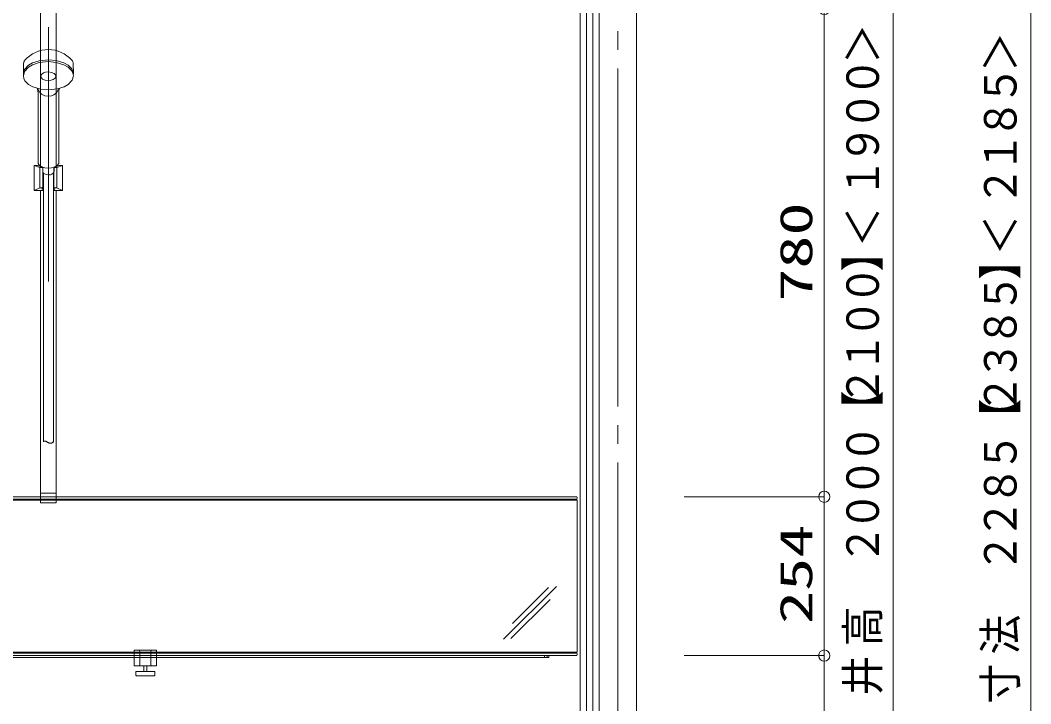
# Model space of a CAD drawing. Units: millimetres on the paper. Extents: x -305 to 305, y -152 to 152.
# Drawn here: x -217.6 to -163.8, y 46.1 to 82.5 of the extents above; entities that cross this region are included whole.
import ezdxf
from ezdxf.enums import TextEntityAlignment as Align

# ---------------------------------------------------------------- set-up
doc = ezdxf.new("R2010")
doc.units = ezdxf.units.MM
doc.linetypes.add('DASHED2', pattern=[3, 2, -1])
doc.linetypes.add('LONG_CHAIN', pattern=[21, 18, -1, 1, -1])
doc.layers.add('0-0_0', color=7, linetype='Continuous', lineweight=9)
doc.layers.add('0-1_VIEW0001', color=7, linetype='DASHED2', lineweight=9)
doc.styles.add('ＭＳ ゴシック', font='')
doc.styles.get('ＭＳ ゴシック').set_extended_font_data('MS Gothic')

# ---------------------------------------------------------------- blocks, each defined once
blk = doc.blocks.new('_ORIGIN')
at = {"layer": '0-0_0'}
blk.add_line((0, 0), (-1, 0), dxfattribs=at)
blk.add_circle((0, 0), 0.5, dxfattribs=at)

msp = doc.modelspace()

# ---------------------------------------------------------------- linework, layer by layer
at = {"layer": '0-1_VIEW0001', "linetype": 'Continuous'}
for p, q in [((-186.758, 100.925), (-186.758, 17.525)), ((-184.758, 100.925), (-184.758, 17.525)), ((-163.758, 24.691), (-163.758, 99.658)), ((-171.091, 24.191), (-171.091, 89.658)), ((-174.757, 82.508), (-174.757, 57.708)), ((-217.423, 79.683), (-217.41, 80.206)), ((-214.759, 79.683), (-214.773, 80.206)), ((-216.641, 78.626), (-216.641, 78.626)), ((-216.641, 78.347), (-216.641, 78.609)), ((-215.542, 78.626), (-215.541, 78.626)), ((-215.541, 78.347), (-215.541, 78.609)), ((-216.641, 78.347), (-216.641, 74.871)), ((-215.541, 74.867), (-215.541, 78.347)), ((-216.391, 74.668), (-216.391, 74.463)), ((-216.091, 74.537), (-216.091, 74.55)), ((-215.791, 74.668), (-215.791, 74.463)), ((-247.558, 57.108), (-187.958, 57.108)), ((-187.925, 57.008), (-187.925, 57.075)), ((-182.218, 57.108), (-174.757, 57.108)), ((-187.925, 56.925), (-247.591, 56.925)), ((-247.558, 56.975), (-187.958, 56.975)), ((-187.925, 56.925), (-187.925, 48.825)), ((-174.757, 56.508), (-174.757, 49.241)), ((-191.844, 49.516), (-189.03, 52.33)), ((-191.366, 50.347), (-189.445, 52.269)), ((-191.449, 49.557), (-189.368, 51.638)), ((-187.925, 48.825), (-247.591, 48.825)), ((-247.558, 48.775), (-187.958, 48.775)), ((-247.558, 48.641), (-187.958, 48.641)), ((-246.091, 48.541), (-189.425, 48.541)), ((-211.525, 48.925), (-211.525, 48.091)), ((-211.525, 48.925), (-211.525, 48.091)), ((-211.216, 48.158), (-211.216, 48.858)), ((-211.216, 48.158), (-211.216, 48.858)), ((-210.633, 48.158), (-210.633, 48.858)), ((-210.633, 48.158), (-210.633, 48.858)), ((-210.325, 48.925), (-210.325, 48.091)), ((-189.658, 48.641), (-189.658, 48.541)), ((-189.525, 48.541), (-189.525, 48.641)), ((-189.425, 48.641), (-189.425, 48.541)), ((-187.925, 48.741), (-187.925, 48.675)), ((-182.218, 48.641), (-174.758, 48.641)), ((-211.525, 48.091), (-210.325, 48.091)), ((-211.525, 48.091), (-210.325, 48.091)), ((-211.008, 47.8), (-211.008, 48.091)), ((-210.841, 47.8), (-210.841, 48.091)), ((-174.758, 24.191), (-174.758, 48.041)), ((-211.425, 47.6), (-211.425, 47.766)), ((-210.458, 47.8), (-211.391, 47.8)), ((-210.458, 47.566), (-211.391, 47.566)), ((-210.425, 47.6), (-210.425, 47.766))]:
    msp.add_line(p, q, dxfattribs=at)
at = {"layer": '0-1_VIEW0001', "linetype": 'LONG_CHAIN'}
msp.add_line((-185.758, 100.925), (-185.758, 8.476), dxfattribs=at)
at = {"layer": '0-1_VIEW0001', "color": 5, "linetype": 'Continuous'}
for p, q in [((-187.758, 23.725), (-187.758, 89.925)), ((-187.425, 23.725), (-187.425, 89.925)), ((-187.091, 25.058), (-187.091, 90.258))]:
    msp.add_line(p, q, dxfattribs=at)
at = {"layer": '0-1_VIEW0001', "color": 2, "linetype": 'Continuous'}
for p, q in [((-216.515, 74.71), (-216.515, 83.108)), ((-215.668, 74.71), (-215.668, 83.108)), ((-216.547, 74.663), (-216.841, 74.758)), ((-216.841, 74.758), (-216.664, 74.758)), ((-216.516, 74.71), (-216.664, 74.758)), ((-216.55, 74.664), (-216.55, 73.576)), ((-216.547, 74.663), (-216.45, 74.663)), ((-216.383, 74.615), (-216.383, 73.581)), ((-215.8, 74.615), (-215.8, 73.581)), ((-215.636, 74.663), (-215.733, 74.663)), ((-215.667, 74.71), (-215.519, 74.758)), ((-215.636, 74.663), (-215.341, 74.758)), ((-215.633, 74.664), (-215.633, 73.576)), ((-216.55, 73.576), (-216.841, 73.425)), ((-216.841, 73.425), (-216.358, 73.425)), ((-216.55, 73.576), (-216.45, 73.576)), ((-216.515, 56.775), (-216.515, 73.425)), ((-215.825, 73.425), (-215.341, 73.425)), ((-215.633, 73.576), (-215.733, 73.576)), ((-215.668, 56.775), (-215.668, 73.425)), ((-215.633, 73.576), (-215.341, 73.425)), ((-216.515, 57.291), (-215.668, 57.291)), ((-216.515, 56.775), (-215.668, 56.775))]:
    msp.add_line(p, q, dxfattribs=at)
at = {"layer": '0-1_VIEW0001', "color": 4, "linetype": 'LONG_CHAIN'}
msp.add_line((-216.091, 68.579), (-216.091, 82.131), dxfattribs=at)
at = {"layer": '0-1_VIEW0001', "color": 6, "linetype": 'Continuous'}
for p, q in [((-216.358, 74.362), (-216.358, 60.038)), ((-215.825, 60.038), (-215.825, 74.363)), ((-215.842, 60.025), (-215.825, 60.038))]:
    msp.add_line(p, q, dxfattribs=at)
at = {"layer": '0-1_VIEW0001'}
for p, q in [((-187.925, 57.008), (-187.925, 57.075)), ((-211.525, 48.925), (-210.325, 48.925)), ((-187.925, 48.741), (-187.925, 48.675))]:
    msp.add_line(p, q, dxfattribs=at)
at = {"layer": '0-1_VIEW0001', "linetype": 'Continuous'}
for points in [[(-217.42, 79.602), (-217.424, 79.659), (-217.358, 79.888), (-217.147, 80.11), (-216.931, 80.232), (-216.582, 80.346), (-216.091, 80.398), (-215.669, 80.36), (-215.263, 80.238), (-215.041, 80.113), (-214.841, 79.914), (-214.781, 79.793), (-214.759, 79.659), (-214.763, 79.602)], [(-216.649, 78.857), (-216.643, 78.789), (-216.641, 78.698), (-216.641, 78.609)], [(-215.564, 78.788), (-215.655, 78.638), (-215.807, 78.522), (-215.928, 78.476), (-216.091, 78.455), (-216.275, 78.482), (-216.45, 78.567), (-216.542, 78.653), (-216.619, 78.788)], [(-215.534, 78.857), (-215.539, 78.79), (-215.542, 78.698), (-215.541, 78.609)], [(-215.541, 74.867), (-215.635, 74.754), (-215.794, 74.667), (-215.92, 74.632), (-216.091, 74.616), (-216.284, 74.637), (-216.467, 74.702), (-216.563, 74.768), (-216.641, 74.871)], [(-215.792, 74.463), (-215.791, 74.452), (-215.818, 74.372), (-215.902, 74.302), (-215.981, 74.273), (-216.091, 74.259), (-216.216, 74.276), (-216.324, 74.33), (-216.37, 74.381), (-216.391, 74.452), (-216.391, 74.463)], [(-211.525, 48.925), (-210.325, 48.925), (-210.325, 48.091)]]:
    msp.add_lwpolyline(points, dxfattribs=at)
for points in [[(-216.091, 78.788), (-216.513, 78.827), (-216.92, 78.952), (-217.142, 79.079), (-217.342, 79.283), (-217.402, 79.406), (-217.424, 79.544), (-217.358, 79.778), (-217.147, 80.005), (-216.931, 80.131), (-216.582, 80.247), (-216.091, 80.3), (-215.669, 80.261), (-215.263, 80.136), (-215.041, 80.009), (-214.841, 79.805), (-214.781, 79.682), (-214.759, 79.544), (-214.824, 79.31), (-215.035, 79.083), (-215.251, 78.957), (-215.601, 78.841)], [(-216.091, 79.288), (-216.257, 79.309), (-216.402, 79.373), (-216.463, 79.433), (-216.491, 79.518), (-216.456, 79.613), (-216.344, 79.696), (-216.239, 79.731), (-216.091, 79.747), (-215.926, 79.727), (-215.781, 79.662), (-215.72, 79.602), (-215.691, 79.518), (-215.727, 79.423), (-215.839, 79.34), (-215.944, 79.304)]]:
    msp.add_lwpolyline(points, close=True, dxfattribs=at)
at = {"layer": '0-1_VIEW0001', "color": 2, "linetype": 'Continuous'}
for points in [[(-216.429, 73.425), (-216.841, 73.425), (-216.841, 74.758), (-216.664, 74.758)], [(-216.445, 74.682), (-216.53, 74.702), (-216.516, 74.71)], [(-215.519, 74.758), (-215.341, 74.758), (-215.341, 73.425), (-215.754, 73.425)], [(-215.667, 74.71), (-215.653, 74.702), (-215.743, 74.682)], [(-216.358, 73.474), (-216.441, 73.505), (-216.426, 73.519)], [(-215.756, 73.518), (-215.741, 73.505), (-215.825, 73.474)]]:
    msp.add_lwpolyline(points, dxfattribs=at)
at = {"layer": '0-1_VIEW0001', "color": 6, "linetype": 'Continuous'}
msp.add_lwpolyline([(-216.357, 60.038), (-216.351, 60.043), (-216.345, 60.049), (-216.339, 60.054), (-216.332, 60.058), (-216.325, 60.063), (-216.319, 60.067), (-216.312, 60.07), (-216.304, 60.073), (-216.297, 60.075), (-216.289, 60.076), (-216.277, 60.077), (-216.264, 60.075), (-216.251, 60.072), (-216.237, 60.068), (-216.223, 60.063), (-216.209, 60.057), (-216.194, 60.05), (-216.179, 60.042), (-216.165, 60.034), (-216.15, 60.025), (-216.134, 60.015), (-216.118, 60.006), (-216.102, 59.996), (-216.087, 59.987), (-216.071, 59.979), (-216.056, 59.972), (-216.041, 59.965), (-216.026, 59.96), (-216.012, 59.957), (-215.997, 59.955), (-215.98, 59.955), (-215.962, 59.958), (-215.945, 59.963), (-215.928, 59.97), (-215.91, 59.979), (-215.893, 59.989), (-215.876, 60), (-215.859, 60.012), (-215.842, 60.025)], dxfattribs=at)
at = {"layer": '0-1_VIEW0001', "linetype": 'Continuous'}
for centre, radius, start, end in [((-216.091, 79.275), 1.667, 41.2993, 138.7007), ((-217.143, 80.199), 0.267, 138.7007, 178.5), ((-215.04, 80.199), 0.267, 1.5, 41.2993), ((-216.732, 80.205), 0.0167, 305, 312.6913), ((-217.639, 78.589), 1, 3.8129, 16.0401), ((-214.544, 78.589), 1, 163.9599, 176.1871), ((-187.958, 57.075), 0.0333, 0, 90), ((-187.958, 57.008), 0.0333, 270, 0), ((-211.283, 48.858), 0.0667, 0, 90), ((-210.566, 48.858), 0.0667, 90, 180), ((-187.958, 48.741), 0.0333, 0, 90), ((-187.958, 48.675), 0.0333, 270, 0), ((-211.283, 48.158), 0.0667, 270, 0), ((-211.283, 48.158), 0.0667, 270, 0), ((-210.566, 48.158), 0.0667, 180, 270), ((-210.566, 48.158), 0.0667, 180, 270), ((-211.391, 47.766), 0.0333, 90, 180), ((-211.391, 47.6), 0.0333, 180, 270), ((-210.458, 47.766), 0.0333, 0, 90), ((-210.458, 47.6), 0.0333, 270, 0)]:
    msp.add_arc(centre, radius, start, end, dxfattribs=at)
at = {"layer": '0-1_VIEW0001', "color": 2, "linetype": 'Continuous'}
for centre, start, end in [((-216.45, 74.597), 8.1188, 90), ((-216.45, 74.615), 0, 86.281), ((-215.733, 74.615), 96.2224, 180), ((-215.733, 74.597), 90, 171.8812), ((-216.45, 73.643), 270, 0), ((-216.45, 73.581), 289.0986, 0), ((-215.733, 73.643), 180, 270), ((-215.733, 73.581), 180, 250.9014)]:
    msp.add_arc(centre, 0.0667, start, end, dxfattribs=at)

# ---------------------------------------------------------------- block references
at = {"layer": '0-1_VIEW0001', "xscale": 0.6, "yscale": 0.6}
for p, rotation in [((-174.757, 83.108), 90), ((-174.757, 57.108), 270), ((-174.757, 57.108), 90), ((-174.757, 48.641), 270), ((-174.758, 48.641), 90)]:
    msp.add_blockref('_ORIGIN', p, dxfattribs=dict(at, rotation=rotation))

# ---------------------------------------------------------------- texts
at = {"layer": '0-1_VIEW0001', "style": 'ＭＳ ゴシック'}
for s, width, p in [('＞', 0.9, (-171.331, 80.195)), ('＞', 0.9, (-163.997, 79.76)), ('０', 0.9, (-171.331, 78.406)), ('５', 0.9, (-163.997, 77.971)), ('０', 0.9, (-171.331, 76.617)), ('８', 0.9, (-163.997, 76.181)), ('９', 0.9, (-171.331, 74.828)), ('１', 0.9, (-163.997, 74.392)), ('１', 0.9, (-171.331, 73.038)), ('２', 0.9, (-163.997, 72.603)), ('780', 1.5, (-174.882, 67.499)), ('＜', 0.9, (-171.331, 70.421)), ('＜', 0.9, (-163.997, 69.986)), ('】', 0.9, (-171.331, 69.113)), ('０', 0.9, (-171.331, 67.323)), ('】', 0.9, (-163.997, 68.677)), ('５', 0.9, (-163.997, 66.888)), ('０', 0.9, (-171.331, 65.534)), ('８', 0.9, (-163.997, 65.099)), ('１', 0.9, (-171.331, 63.745)), ('３', 0.9, (-163.997, 63.31)), ('２', 0.9, (-171.331, 61.956)), ('２', 0.9, (-163.997, 61.52)), ('【', 0.9, (-171.331, 60.647)), ('【', 0.9, (-163.997, 60.212)), ('０', 0.9, (-171.331, 58.858)), ('５', 0.9, (-163.997, 58.423)), ('０', 0.9, (-171.331, 57.069)), ('８', 0.9, (-163.997, 56.633)), ('０', 0.9, (-171.331, 55.28)), ('２', 0.9, (-163.997, 54.844)), ('254', 1.5, (-174.882, 50.322)), ('２', 0.9, (-171.331, 53.49)), ('２', 0.9, (-163.997, 53.055)), ('高', 0.9, (-171.331, 49.134)), ('法', 0.9, (-163.997, 48.699)), ('井', 0.9, (-171.331, 46.517)), ('寸', 0.9, (-163.997, 46.082))]:
    msp.add_text(s, height=1.73, rotation=90, dxfattribs=dict(at, width=width)).set_placement(p, align=Align.BOTTOM_LEFT)

doc.saveas('drawing.dxf')
